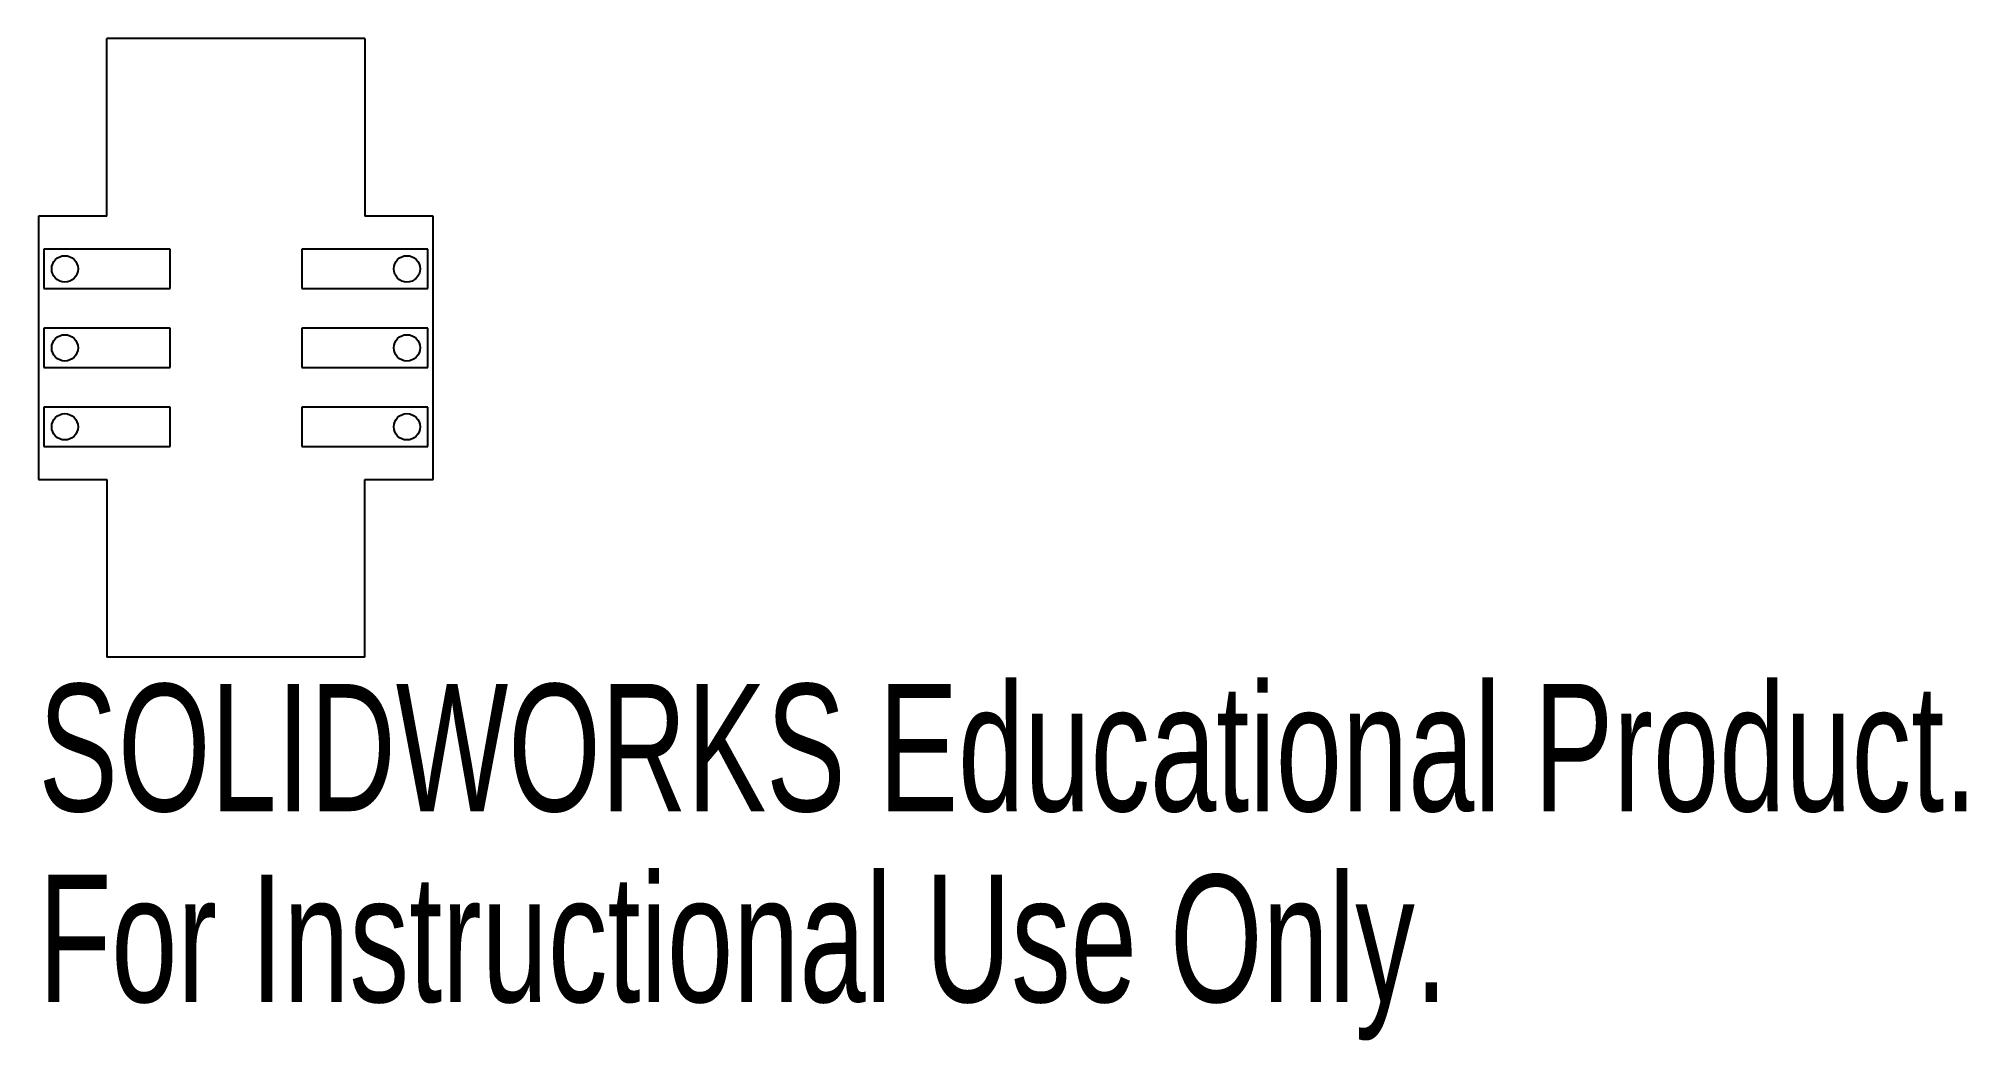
# Model space of a CAD drawing. Header units: millimetres. Extents: x -15 to 58.3, y -21.3 to 16.8.
import ezdxf

# ---------------------------------------------------------------- set-up
doc = ezdxf.new("R2010")
doc.units = ezdxf.units.MM
doc.styles.add('SLDTEXTSTYLE0', font='TXT', dxfattribs={"width": 0.7})

msp = doc.modelspace()

# ---------------------------------------------------------------- linework, layer by layer
at = {"color": 7, "linetype": 'Continuous', "lineweight": 25}
for p, q in [((-12.4, 10), (-12.4, 16.75)), ((-2.6, 16.75), (-12.4, 16.75)), ((-2.6, 16.75), (-2.6, 10)), ((-15, 10), (-15, 0)), ((-12.4, 10), (-15, 10)), ((0, 10), (-2.6, 10)), ((0, 0), (0, 10)), ((-14.794, 8.75), (-14.794, 7.25)), ((-10, 8.75), (-14.794, 8.75)), ((-10, 7.25), (-10, 8.75)), ((-5, 8.75), (-5, 7.25)), ((-0.206, 8.75), (-5, 8.75)), ((-0.206, 7.25), (-0.206, 8.75)), ((-14.794, 7.25), (-10, 7.25)), ((-5, 7.25), (-0.206, 7.25)), ((-14.794, 5.75), (-14.794, 4.25)), ((-10, 5.75), (-14.794, 5.75)), ((-10, 4.25), (-10, 5.75)), ((-5, 5.75), (-5, 4.25)), ((-0.206, 5.75), (-5, 5.75)), ((-0.206, 4.25), (-0.206, 5.75)), ((-14.794, 4.25), (-10, 4.25)), ((-5, 4.25), (-0.206, 4.25)), ((-14.794, 2.75), (-14.794, 1.25)), ((-10, 2.75), (-14.794, 2.75)), ((-10, 1.25), (-10, 2.75)), ((-5, 2.75), (-5, 1.25)), ((-0.206, 2.75), (-5, 2.75)), ((-0.206, 1.25), (-0.206, 2.75)), ((-14.794, 1.25), (-10, 1.25)), ((-5, 1.25), (-0.206, 1.25)), ((-15, 0), (-12.4, 0)), ((-12.4, 0), (-12.4, -6.75)), ((-2.6, 0), (0, 0)), ((-2.6, -6.75), (-2.6, 0)), ((-2.6, -6.75), (-12.4, -6.75))]:
    msp.add_line(p, q, dxfattribs=at)
for centre in [(-14, 8), (-1, 8), (-14, 5), (-1, 5), (-14, 2), (-1, 2)]:
    msp.add_circle(centre, 0.5, dxfattribs=at)

# ---------------------------------------------------------------- texts
at = {"color": 7, "linetype": 'Continuous', "char_height": 4.83362, "attachment_point": 1, "style": 'SLDTEXTSTYLE0'}
for s, insert in [('SOLIDWORKS Educational Product.', (-15, -7.77)), ('For Instructional Use Only.', (-15, -15.02))]:
    msp.add_mtext(s, dxfattribs=dict(at, insert=insert))

doc.saveas('drawing.dxf')
